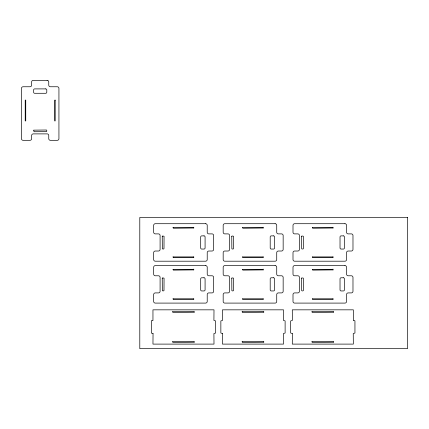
<?xml version="1.0" encoding="UTF-8"?>
<svg xmlns="http://www.w3.org/2000/svg" width="429" height="429" viewBox="0 0 429 429"><rect width="100%" height="100%" fill="white"/><g stroke="black" fill="none" stroke-linecap="round" stroke-linejoin="round"><path stroke-width="0.64" d="M153.051 333.569L152.955 344.106L214.001 344.106L213.91 333.521L215.61 333.043L215.61 320.919L213.91 320.42L214.001 309.835L152.955 309.835L152.955 320.136C153.373 321.289 151.314 320.093 151.346 320.919L151.351 333.07L153.051 333.569M222.56 333.569L222.463 344.106L283.51 344.106L283.419 333.521L285.119 333.022L285.119 320.897L283.419 320.42L283.51 309.835L222.463 309.835L222.554 320.399L220.855 320.919L220.855 333.022L222.56 333.569M292.385 333.569L292.288 344.106L353.335 344.106L353.244 333.521L354.944 333.043L354.944 320.919C354.901 320.077 352.895 321.305 353.335 320.136L353.335 309.835L292.288 309.835L292.38 320.399L290.68 320.919L290.68 333.022L292.385 333.569M173.053 227.456L173.268 228.228L193.393 228.008C194.106 228.85 193.795 226.453 193.393 227.472L173.059 227.44M173.053 256.912L173.268 257.679L193.393 257.459C194.064 258.317 193.865 255.931 193.393 256.912L173.053 256.912M173.053 269.348L173.268 270.12L193.393 269.9C194.064 270.753 193.881 268.35 193.393 269.364L173.059 269.332M173.053 298.804L173.268 299.576L193.393 299.356C194.064 300.209 193.865 297.823 193.393 298.804L173.053 298.804M172.64 311.69L172.855 312.462L193.876 312.242C194.573 313.073 194.321 310.73 193.881 311.674L172.646 311.674M172.64 341.682L172.855 342.455L193.876 342.235C194.573 343.082 194.326 340.664 193.876 341.699L172.646 341.666M242.562 227.456L242.776 228.228L262.902 228.008C263.615 228.85 263.309 226.448 262.902 227.472L242.567 227.44M242.562 256.912L242.776 257.679L262.902 257.459C263.572 258.317 263.374 255.925 262.902 256.912L242.562 256.912M242.562 269.348L242.776 270.12L262.902 269.9C263.594 270.742 263.352 268.339 262.902 269.364L242.567 269.332M242.562 298.804L242.776 299.576L262.902 299.356C263.572 300.209 263.374 297.817 262.902 298.804L242.562 298.804M242.149 311.69L242.358 312.462L263.385 312.242C264.082 313.079 263.835 310.725 263.39 311.674L242.149 311.69M242.149 341.682L242.358 342.455L263.385 342.235C264.103 343.071 263.797 340.653 263.385 341.699L242.149 341.682M312.387 227.456L312.596 228.228L332.727 228.008C333.43 228.855 333.145 226.448 332.727 227.472L312.387 227.44M312.387 256.912L312.596 257.679L332.727 257.459C333.413 258.306 333.167 255.92 332.727 256.912L312.387 256.912M312.387 269.348L312.596 270.12L332.727 269.9C333.43 270.742 333.151 268.345 332.727 269.364L312.387 269.332M312.387 298.804L312.596 299.576L332.727 299.356C333.413 300.198 333.167 297.812 332.727 298.804L312.387 298.804M311.974 311.69L312.183 312.462L333.21 312.242C333.891 313.09 333.665 310.714 333.215 311.674L311.974 311.674M311.974 341.682L312.183 342.455L333.21 342.235C333.923 343.077 333.623 340.674 333.21 341.699L311.974 341.666M33.725 130.207L34.02 131.73L46.128 131.639C47.093 132.046 46.943 129.504 46.128 130.008L33.741 130.143M162.248 236.282L162.344 248.386C161.835 249.179 164.339 249.319 163.991 248.407L164.06 236.245L162.575 235.988L162.248 236.282M162.248 278.174L162.344 290.283C161.84 291.125 164.425 291.13 163.991 290.304L164.06 278.142L162.575 277.879L162.248 278.174M231.757 236.282L231.853 248.386C231.424 249.254 233.853 249.27 233.499 248.407L233.569 236.245L232.084 235.988L231.757 236.282M231.757 278.174L231.853 290.283C231.349 291.125 233.934 291.13 233.499 290.304L233.569 278.142L232.084 277.879L231.757 278.174M301.582 236.282L301.678 248.386C301.179 249.265 303.77 249.169 303.341 248.434L303.394 236.245L301.871 235.988L301.582 236.282M301.582 278.174L301.678 290.283C301.265 291.232 303.77 291.018 303.341 290.326L303.394 278.142L301.871 277.885L301.582 278.174M47.152 80.336L33.237 80.336A1.609 1.609 0 0 0 31.628 81.944L31.628 85.157A1.609 1.609 0 0 1 30.025 86.76L23.059 86.76A1.609 1.609 0 0 0 21.45 88.369L21.45 138.706A1.609 1.609 0 0 0 23.059 140.315L30.025 140.315A1.609 1.609 0 0 0 31.628 138.706L31.628 135.494A1.609 1.609 0 0 1 33.237 133.886L47.152 133.886A1.609 1.609 0 0 1 48.756 135.494L48.756 138.706A1.609 1.609 0 0 0 50.365 140.315L57.33 140.315A1.609 1.609 0 0 0 58.934 138.706L58.934 88.369A1.609 1.609 0 0 0 57.33 86.76L50.365 86.76A1.609 1.609 0 0 1 48.756 85.157L48.756 81.944A1.609 1.609 0 0 0 47.152 80.336M45.721 88.9L34.69 88.9A1.073 1.073 0 0 0 33.618 89.967L33.618 92.219A1.073 1.073 0 0 0 34.69 93.286L45.721 93.286A1.073 1.073 0 0 0 46.793 92.219L46.793 89.967A1.073 1.073 0 0 0 45.721 88.9M25.745 100.15L25.209 100.15L25.209 120.93L25.745 120.93L25.745 100.15M55.202 100.15L54.665 100.15L54.665 120.93L55.202 120.93L55.202 100.15M407.55 217.465L139.79 217.465L139.79 348.664L407.55 348.664L407.55 217.465M205.614 223.713L155.277 223.713A1.609 1.609 0 0 0 153.668 225.316L153.668 232.287A1.609 1.609 0 0 0 155.277 233.891L158.489 233.891A1.609 1.609 0 0 1 160.092 235.5L160.092 249.41A1.609 1.609 0 0 1 158.489 251.019L155.277 251.019A1.609 1.609 0 0 0 153.668 252.627L153.668 259.593A1.609 1.609 0 0 0 155.277 261.197L205.614 261.197A1.609 1.609 0 0 0 207.218 259.593L207.218 252.627A1.609 1.609 0 0 1 208.826 251.019L212.039 251.019A1.609 1.609 0 0 0 213.647 249.41L213.647 235.5A1.609 1.609 0 0 0 212.039 233.891L208.826 233.891A1.609 1.609 0 0 1 207.218 232.287L207.218 225.316A1.609 1.609 0 0 0 205.614 223.713M275.123 223.713L224.785 223.713A1.609 1.609 0 0 0 223.177 225.316L223.177 232.287A1.609 1.609 0 0 0 224.785 233.891L227.997 233.891A1.609 1.609 0 0 1 229.601 235.5L229.601 249.41A1.609 1.609 0 0 1 227.997 251.019L224.785 251.019A1.609 1.609 0 0 0 223.177 252.627L223.177 259.593A1.609 1.609 0 0 0 224.785 261.197L275.123 261.197A1.609 1.609 0 0 0 276.726 259.593L276.726 252.627A1.609 1.609 0 0 1 278.335 251.019L281.547 251.019A1.609 1.609 0 0 0 283.156 249.41L283.156 235.5A1.609 1.609 0 0 0 281.547 233.891L278.335 233.891A1.609 1.609 0 0 1 276.726 232.287L276.726 225.316A1.609 1.609 0 0 0 275.123 223.713M344.948 223.713L294.605 223.713A1.609 1.609 0 0 0 293.002 225.316L293.002 232.287A1.609 1.609 0 0 0 294.605 233.891L297.823 233.891A1.609 1.609 0 0 1 299.426 235.5L299.426 249.41A1.609 1.609 0 0 1 297.823 251.019L294.605 251.019A1.609 1.609 0 0 0 293.002 252.627L293.002 259.593A1.609 1.609 0 0 0 294.605 261.197L344.948 261.197A1.609 1.609 0 0 0 346.552 259.593L346.552 252.627A1.609 1.609 0 0 1 348.16 251.019L351.372 251.019A1.609 1.609 0 0 0 352.981 249.41L352.981 235.5A1.609 1.609 0 0 0 351.372 233.891L348.16 233.891A1.609 1.609 0 0 1 346.552 232.287L346.552 225.316A1.609 1.609 0 0 0 344.948 223.713M204.011 235.88L201.764 235.88A1.073 1.073 0 0 0 200.692 236.953L200.692 247.983A1.073 1.073 0 0 0 201.764 249.056L204.011 249.056A1.073 1.073 0 0 0 205.083 247.983L205.083 236.953A1.073 1.073 0 0 0 204.011 235.88M273.52 235.88L271.273 235.88A1.073 1.073 0 0 0 270.2 236.953L270.2 247.983A1.073 1.073 0 0 0 271.273 249.056L273.52 249.056A1.073 1.073 0 0 0 274.592 247.983L274.592 236.953A1.073 1.073 0 0 0 273.52 235.88M343.345 235.88L341.098 235.88A1.073 1.073 0 0 0 340.025 236.953L340.025 247.983A1.073 1.073 0 0 0 341.098 249.056L343.345 249.056A1.073 1.073 0 0 0 344.417 247.983L344.417 236.953A1.073 1.073 0 0 0 343.345 235.88M205.614 265.605L155.277 265.605A1.609 1.609 0 0 0 153.668 267.213L153.668 274.179A1.609 1.609 0 0 0 155.277 275.783L158.489 275.783A1.609 1.609 0 0 1 160.092 277.391L160.092 291.307A1.609 1.609 0 0 1 158.489 292.91L155.277 292.91A1.609 1.609 0 0 0 153.668 294.519L153.668 301.485A1.609 1.609 0 0 0 155.277 303.094L205.614 303.094A1.609 1.609 0 0 0 207.218 301.485L207.218 294.519A1.609 1.609 0 0 1 208.826 292.91L212.039 292.91A1.609 1.609 0 0 0 213.647 291.307L213.647 277.391A1.609 1.609 0 0 0 212.039 275.783L208.826 275.783A1.609 1.609 0 0 1 207.218 274.179L207.218 267.213A1.609 1.609 0 0 0 205.614 265.605M275.123 265.605L224.785 265.605A1.609 1.609 0 0 0 223.177 267.213L223.177 274.179A1.609 1.609 0 0 0 224.785 275.783L227.997 275.783A1.609 1.609 0 0 1 229.601 277.391L229.601 291.307A1.609 1.609 0 0 1 227.997 292.91L224.785 292.91A1.609 1.609 0 0 0 223.177 294.519L223.177 301.485A1.609 1.609 0 0 0 224.785 303.094L275.123 303.094A1.609 1.609 0 0 0 276.726 301.485L276.726 294.519A1.609 1.609 0 0 1 278.335 292.91L281.547 292.91A1.609 1.609 0 0 0 283.156 291.307L283.156 277.391A1.609 1.609 0 0 0 281.547 275.783L278.335 275.783A1.609 1.609 0 0 1 276.726 274.179L276.726 267.213A1.609 1.609 0 0 0 275.123 265.605M344.948 265.605L294.605 265.605A1.609 1.609 0 0 0 293.002 267.213L293.002 274.179A1.609 1.609 0 0 0 294.605 275.783L297.823 275.783A1.609 1.609 0 0 1 299.426 277.391L299.426 291.307A1.609 1.609 0 0 1 297.823 292.91L294.605 292.91A1.609 1.609 0 0 0 293.002 294.519L293.002 301.485A1.609 1.609 0 0 0 294.605 303.094L344.948 303.094A1.609 1.609 0 0 0 346.552 301.485L346.552 294.519A1.609 1.609 0 0 1 348.16 292.91L351.372 292.91A1.609 1.609 0 0 0 352.981 291.307L352.981 277.391A1.609 1.609 0 0 0 351.372 275.783L348.16 275.783A1.609 1.609 0 0 1 346.552 274.179L346.552 267.213A1.609 1.609 0 0 0 344.948 265.605M204.011 277.772L201.764 277.772A1.073 1.073 0 0 0 200.692 278.845L200.692 289.875A1.073 1.073 0 0 0 201.764 290.948L204.011 290.948A1.073 1.073 0 0 0 205.083 289.875L205.083 278.845A1.073 1.073 0 0 0 204.011 277.772M273.52 277.772L271.273 277.772A1.073 1.073 0 0 0 270.2 278.845L270.2 289.875A1.073 1.073 0 0 0 271.273 290.948L273.52 290.948A1.073 1.073 0 0 0 274.592 289.875L274.592 278.845A1.073 1.073 0 0 0 273.52 277.772M343.345 277.772L341.098 277.772A1.073 1.073 0 0 0 340.025 278.845L340.025 289.875A1.073 1.073 0 0 0 341.098 290.948L343.345 290.948A1.073 1.073 0 0 0 344.417 289.875L344.417 278.845A1.073 1.073 0 0 0 343.345 277.772"/></g></svg>
